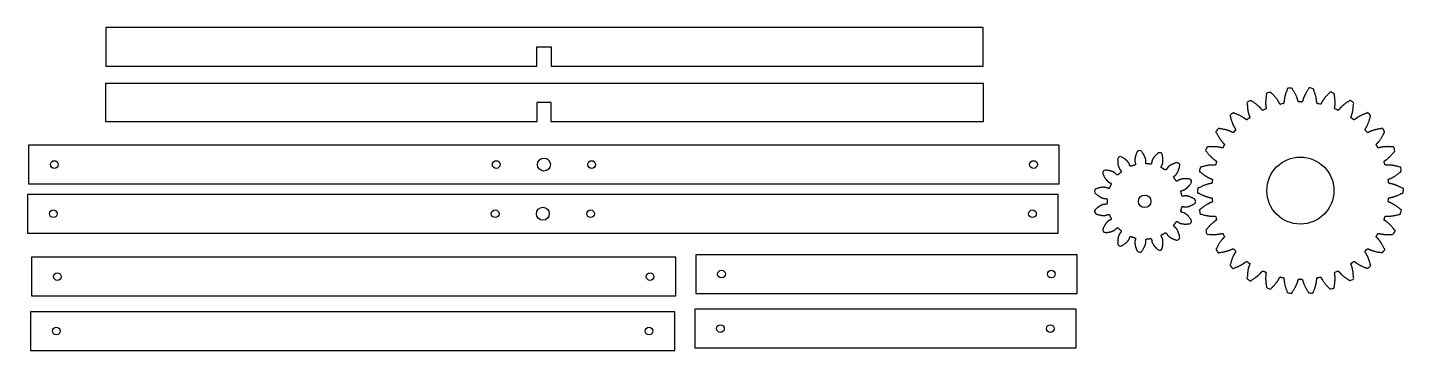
# Model space of a CAD drawing. Header units: inches. Extents: x 14 to 548, y 15 to 140.
import ezdxf

# ---------------------------------------------------------------- set-up
doc = ezdxf.new("R2010")
doc.units = ezdxf.units.IN
doc.header["$MEASUREMENT"] = 0

msp = doc.modelspace()

# ---------------------------------------------------------------- linework, layer by layer
for points in [[(384.61, 140.07), (44.2, 140.07), (44.2, 125.07), (211.41, 125.07), (211.41, 132.57), (217.01, 132.57), (217.01, 125.07), (384.22, 125.07), (384.61, 125.07)], [(211.45, 111.04), (211.45, 103.54), (44.25, 103.54), (44.25, 118.54), (384.66, 118.54), (384.66, 103.54), (217.05, 103.54), (217.05, 111.04)], [(14.21, 79.47), (414.21, 79.47), (414.21, 94.47), (14.21, 94.47)], [(13.8, 60.4), (413.8, 60.4), (413.8, 75.4), (13.8, 75.4)], [(15.4, 51.05), (15.4, 36.05), (265.4, 36.05), (265.4, 51.05)], [(273.12, 52.02), (273.12, 37.02), (421.12, 37.02), (421.12, 52.02)], [(14.99, 29.92), (14.99, 14.92), (264.99, 14.92), (264.99, 29.92)], [(272.71, 30.89), (272.71, 15.89), (420.71, 15.89), (420.71, 30.89)]]:
    msp.add_lwpolyline(points, close=True)
for centre, radius in [((24.21, 86.97), 1.5), ((195.69, 86.97), 1.5), ((214.21, 86.97), 2.5), ((232.72, 86.97), 1.5), ((404.21, 86.97), 1.5), ((507.76, 76.87), 13), ((447.32, 72.69), 2.42), ((213.8, 67.9), 2.5), ((23.8, 67.9), 1.5), ((195.29, 67.9), 1.5), ((232.32, 67.9), 1.5), ((403.8, 67.9), 1.5), ((25.4, 43.55), 1.5), ((255.4, 43.55), 1.5), ((283.12, 44.52), 1.5), ((411.12, 44.52), 1.5), ((24.99, 22.42), 1.5), ((254.99, 22.42), 1.5), ((282.71, 23.39), 1.5), ((410.71, 23.39), 1.5)]:
    msp.add_circle(centre, radius)
for points, weights, knots in [([(541.47, 64.62), (542.32, 63.95), (543.42, 62.87), (544.58, 61.23), (544.4, 60.81), (544.22, 60.39), (544.02, 59.98), (542.03, 59.74), (540.49, 59.84), (539.42, 60.02), (538.92, 60.1), (538.53, 60.2), (538.24, 60.29), (538.05, 60.34), (537.87, 60.27), (537.77, 60.1), (537.61, 59.82), (537.46, 59.55), (537.29, 59.27), (537.19, 59.1), (537.22, 58.91), (537.36, 58.77), (537.59, 58.57), (537.87, 58.27), (538.19, 57.88), (538.88, 57.04), (539.73, 55.77), (540.52, 53.92), (540.26, 53.54), (539.99, 53.17), (539.72, 52.81), (537.72, 52.99), (536.24, 53.41), (535.23, 53.8), (534.75, 53.99), (534.39, 54.17), (534.12, 54.31), (533.95, 54.41), (533.76, 54.38), (533.63, 54.23), (533.42, 53.99), (533.2, 53.75), (532.99, 53.52), (532.85, 53.37), (532.84, 53.18), (532.95, 53.02), (533.13, 52.76), (533.34, 52.42), (533.58, 51.97), (534.08, 51.01), (534.64, 49.58), (535.04, 47.61), (534.7, 47.29), (534.36, 46.99), (534.02, 46.69), (532.1, 47.29), (530.73, 48), (529.83, 48.6), (529.41, 48.88), (529.09, 49.13), (528.86, 49.33), (528.71, 49.46), (528.51, 49.46), (528.35, 49.34), (528.1, 49.15), (527.84, 48.97), (527.58, 48.78), (527.42, 48.67), (527.37, 48.48), (527.44, 48.3), (527.56, 48.02), (527.7, 47.64), (527.84, 47.15), (528.12, 46.1), (528.38, 44.59), (528.36, 42.58), (527.96, 42.34), (527.57, 42.11), (527.17, 41.89), (525.41, 42.87), (524.23, 43.85), (523.47, 44.63), (523.11, 44.99), (522.85, 45.3), (522.67, 45.54), (522.55, 45.7), (522.36, 45.75), (522.18, 45.67), (521.89, 45.53), (521.6, 45.4), (521.31, 45.28), (521.13, 45.2), (521.03, 45.03), (521.07, 44.83), (521.13, 44.53), (521.19, 44.13), (521.22, 43.62), (521.28, 42.54), (521.22, 41.01), (520.78, 39.04), (520.34, 38.9), (519.91, 38.75), (519.47, 38.62), (517.96, 39.95), (517.01, 41.15), (516.42, 42.07), (516.15, 42.49), (515.96, 42.85), (515.83, 43.13), (515.75, 43.31), (515.57, 43.39), (515.38, 43.35), (515.07, 43.28), (514.76, 43.21), (514.44, 43.15), (514.25, 43.11), (514.12, 42.96), (514.12, 42.77), (514.11, 42.46), (514.09, 42.06), (514.01, 41.55), (513.85, 40.48), (513.47, 38.99), (512.63, 37.17), (512.17, 37.11), (511.72, 37.06), (511.26, 37.02), (510.06, 38.63), (509.38, 40.01), (509, 41.03), (508.82, 41.5), (508.71, 41.89), (508.64, 42.19), (508.59, 42.38), (508.44, 42.5), (508.24, 42.5), (507.92, 42.49), (507.6, 42.49), (507.29, 42.5), (507.09, 42.5), (506.93, 42.38), (506.89, 42.19), (506.82, 41.89), (506.71, 41.5), (506.53, 41.03), (506.15, 40.01), (505.47, 38.63), (504.26, 37.02), (503.81, 37.06), (503.36, 37.11), (502.9, 37.17), (502.06, 38.99), (501.68, 40.48), (501.52, 41.55), (501.44, 42.06), (501.41, 42.46), (501.41, 42.77), (501.4, 42.96), (501.28, 43.11), (501.09, 43.15), (500.77, 43.21), (500.46, 43.28), (500.15, 43.35), (499.96, 43.39), (499.78, 43.31), (499.7, 43.13), (499.57, 42.85), (499.38, 42.49), (499.11, 42.07), (498.52, 41.15), (497.57, 39.95), (496.06, 38.62), (495.62, 38.75), (495.18, 38.9), (494.75, 39.04), (494.31, 41.01), (494.25, 42.54), (494.31, 43.62), (494.34, 44.13), (494.4, 44.53), (494.46, 44.83), (494.49, 45.03), (494.4, 45.2), (494.22, 45.28), (493.93, 45.4), (493.64, 45.53), (493.35, 45.67), (493.17, 45.75), (492.98, 45.7), (492.86, 45.54), (492.68, 45.3), (492.42, 44.99), (492.06, 44.63), (491.3, 43.85), (490.12, 42.87), (488.36, 41.89), (487.96, 42.11), (487.56, 42.34), (487.17, 42.58), (487.14, 44.59), (487.4, 46.1), (487.69, 47.15), (487.83, 47.64), (487.97, 48.02), (488.08, 48.3), (488.16, 48.48), (488.11, 48.67), (487.95, 48.78), (487.69, 48.97), (487.43, 49.15), (487.17, 49.34), (487.02, 49.46), (486.82, 49.46), (486.67, 49.33), (486.44, 49.13), (486.12, 48.88), (485.7, 48.6), (484.79, 48), (483.43, 47.29), (481.51, 46.69), (481.16, 46.99), (480.83, 47.29), (480.49, 47.61), (480.88, 49.58), (481.45, 51.01), (481.95, 51.97), (482.18, 52.42), (482.4, 52.76), (482.57, 53.02), (482.69, 53.18), (482.67, 53.37), (482.54, 53.52), (482.32, 53.75), (482.11, 53.99), (481.9, 54.23), (481.77, 54.38), (481.58, 54.41), (481.41, 54.31), (481.14, 54.17), (480.77, 53.99), (480.3, 53.8), (479.29, 53.41), (477.81, 52.99), (475.81, 52.81), (475.53, 53.17), (475.26, 53.54), (475, 53.92), (475.8, 55.77), (476.65, 57.04), (477.34, 57.88), (477.66, 58.27), (477.94, 58.57), (478.17, 58.77), (478.31, 58.91), (478.34, 59.1), (478.24, 59.27), (478.07, 59.55), (477.91, 59.82), (477.76, 60.1), (477.66, 60.27), (477.48, 60.34), (477.29, 60.29), (477, 60.2), (476.61, 60.1), (476.1, 60.02), (475.04, 59.84), (473.5, 59.74), (471.5, 59.98), (471.31, 60.39), (471.12, 60.81), (470.95, 61.23), (472.11, 62.87), (473.21, 63.95), (474.05, 64.62), (474.45, 64.94), (474.79, 65.17), (475.05, 65.32), (475.22, 65.42), (475.28, 65.61), (475.22, 65.8), (475.12, 66.1), (475.02, 66.4), (474.93, 66.7), (474.87, 66.89), (474.71, 67), (474.51, 66.99), (474.2, 66.96), (473.8, 66.94), (473.29, 66.97), (472.21, 67.02), (470.69, 67.24), (468.78, 67.89), (468.68, 68.33), (468.59, 68.78), (468.5, 69.23), (469.98, 70.59), (471.27, 71.41), (472.24, 71.9), (472.7, 72.13), (473.07, 72.28), (473.36, 72.38), (473.55, 72.44), (473.65, 72.61), (473.63, 72.8), (473.59, 73.12), (473.56, 73.44), (473.53, 73.75), (473.51, 73.95), (473.38, 74.09), (473.18, 74.12), (472.88, 74.15), (472.48, 74.22), (471.99, 74.35), (470.94, 74.62), (469.5, 75.16), (467.77, 76.19), (467.76, 76.64), (467.76, 77.1), (467.77, 77.56), (469.5, 78.59), (470.94, 79.12), (471.99, 79.39), (472.48, 79.52), (472.88, 79.59), (473.18, 79.63), (473.38, 79.65), (473.51, 79.79), (473.53, 79.99), (473.56, 80.31), (473.59, 80.62), (473.63, 80.94), (473.65, 81.14), (473.55, 81.3), (473.36, 81.37), (473.07, 81.47), (472.7, 81.62), (472.24, 81.84), (471.27, 82.33), (469.98, 83.15), (468.5, 84.52), (468.59, 84.97), (468.68, 85.41), (468.78, 85.86), (470.69, 86.51), (472.21, 86.73), (473.29, 86.78), (473.8, 86.8), (474.2, 86.78), (474.51, 86.76), (474.71, 86.74), (474.87, 86.85), (474.93, 87.04), (475.02, 87.34), (475.12, 87.65), (475.22, 87.95), (475.28, 88.13), (475.22, 88.32), (475.05, 88.42), (474.79, 88.58), (474.45, 88.8), (474.05, 89.12), (473.21, 89.8), (472.11, 90.87), (470.95, 92.51), (471.12, 92.93), (471.31, 93.35), (471.5, 93.77), (473.5, 94), (475.04, 93.9), (476.1, 93.73), (476.61, 93.64), (477, 93.55), (477.29, 93.46), (477.48, 93.4), (477.66, 93.47), (477.76, 93.64), (477.91, 93.92), (478.07, 94.2), (478.24, 94.47), (478.34, 94.64), (478.31, 94.84), (478.17, 94.97), (477.94, 95.18), (477.66, 95.47), (477.34, 95.86), (476.65, 96.7), (475.8, 97.98), (475, 99.83), (475.26, 100.2), (475.53, 100.57), (475.81, 100.94), (477.81, 100.75), (479.29, 100.34), (480.3, 99.94), (480.77, 99.76), (481.14, 99.58), (481.41, 99.43), (481.58, 99.33), (481.77, 99.37), (481.9, 99.52), (482.11, 99.76), (482.32, 99.99), (482.54, 100.23), (482.67, 100.37), (482.69, 100.57), (482.57, 100.73), (482.4, 100.98), (482.18, 101.32), (481.95, 101.77), (481.45, 102.73), (480.88, 104.16), (480.49, 106.14), (480.83, 106.45), (481.16, 106.75), (481.51, 107.05), (483.43, 106.46), (484.79, 105.74), (485.7, 105.15), (486.12, 104.87), (486.44, 104.62), (486.67, 104.42), (486.82, 104.29), (487.02, 104.28), (487.17, 104.4), (487.43, 104.59), (487.69, 104.78), (487.95, 104.96), (488.11, 105.07), (488.16, 105.26), (488.08, 105.44), (487.97, 105.73), (487.83, 106.11), (487.69, 106.6), (487.4, 107.64), (487.14, 109.16), (487.17, 111.17), (487.56, 111.4), (487.96, 111.63), (488.36, 111.85), (490.12, 110.87), (491.3, 109.89), (492.06, 109.12), (492.42, 108.75), (492.68, 108.44), (492.86, 108.2), (492.98, 108.04), (493.17, 108), (493.35, 108.08), (493.64, 108.21), (493.93, 108.34), (494.22, 108.47), (494.4, 108.54), (494.49, 108.72), (494.46, 108.91), (494.4, 109.21), (494.34, 109.61), (494.31, 110.12), (494.25, 111.2), (494.31, 112.74), (494.75, 114.7), (495.18, 114.85), (495.62, 114.99), (496.06, 115.12), (497.57, 113.8), (498.52, 112.59), (499.11, 111.68), (499.38, 111.25), (499.57, 110.89), (499.7, 110.61), (499.78, 110.44), (499.96, 110.35), (500.15, 110.39), (500.46, 110.46), (500.77, 110.53), (501.09, 110.59), (501.28, 110.63), (501.4, 110.78), (501.41, 110.98), (501.41, 111.28), (501.44, 111.69), (501.52, 112.19), (501.68, 113.26), (502.06, 114.75), (502.9, 116.58), (503.36, 116.63), (503.81, 116.68), (504.26, 116.72), (505.47, 115.11), (506.15, 113.73), (506.53, 112.72), (506.71, 112.24), (506.82, 111.85), (506.89, 111.55), (506.93, 111.36), (507.09, 111.24), (507.29, 111.24), (507.6, 111.25), (507.92, 111.25), (508.24, 111.24), (508.44, 111.24), (508.59, 111.36), (508.64, 111.55), (508.71, 111.85), (508.82, 112.24), (509, 112.72), (509.38, 113.73), (510.06, 115.11), (511.26, 116.72), (511.72, 116.68), (512.17, 116.63), (512.63, 116.58), (513.47, 114.75), (513.85, 113.26), (514.01, 112.19), (514.09, 111.69), (514.11, 111.28), (514.12, 110.98), (514.12, 110.78), (514.25, 110.63), (514.44, 110.59), (514.76, 110.53), (515.07, 110.46), (515.38, 110.39), (515.57, 110.35), (515.75, 110.44), (515.83, 110.61), (515.96, 110.89), (516.15, 111.25), (516.42, 111.68), (517.01, 112.59), (517.96, 113.8), (519.47, 115.12), (519.91, 114.99), (520.34, 114.85), (520.78, 114.7), (521.22, 112.74), (521.28, 111.2), (521.22, 110.12), (521.19, 109.61), (521.13, 109.21), (521.07, 108.91), (521.03, 108.72), (521.13, 108.54), (521.31, 108.47), (521.6, 108.34), (521.89, 108.21), (522.18, 108.08), (522.36, 108), (522.55, 108.04), (522.67, 108.2), (522.85, 108.44), (523.11, 108.75), (523.47, 109.12), (524.23, 109.89), (525.41, 110.87), (527.17, 111.85), (527.57, 111.63), (527.96, 111.4), (528.36, 111.17), (528.38, 109.16), (528.12, 107.64), (527.84, 106.6), (527.7, 106.11), (527.56, 105.73), (527.44, 105.44), (527.37, 105.26), (527.42, 105.07), (527.58, 104.96), (527.84, 104.78), (528.1, 104.59), (528.35, 104.4), (528.51, 104.28), (528.71, 104.29), (528.86, 104.42), (529.09, 104.62), (529.41, 104.87), (529.83, 105.15), (530.73, 105.74), (532.1, 106.46), (534.02, 107.05), (534.36, 106.75), (534.7, 106.45), (535.04, 106.14), (534.64, 104.16), (534.08, 102.73), (533.58, 101.77), (533.34, 101.32), (533.13, 100.98), (532.95, 100.73), (532.84, 100.57), (532.85, 100.37), (532.99, 100.23), (533.2, 99.99), (533.42, 99.76), (533.63, 99.52), (533.76, 99.37), (533.95, 99.33), (534.12, 99.43), (534.39, 99.58), (534.75, 99.76), (535.23, 99.94), (536.24, 100.34), (537.72, 100.75), (539.72, 100.94), (539.99, 100.57), (540.26, 100.2), (540.52, 99.83), (539.73, 97.98), (538.88, 96.7), (538.19, 95.86), (537.87, 95.47), (537.59, 95.18), (537.36, 94.97), (537.22, 94.84), (537.19, 94.64), (537.29, 94.47), (537.46, 94.2), (537.61, 93.92), (537.77, 93.64), (537.87, 93.47), (538.05, 93.4), (538.24, 93.46), (538.53, 93.55), (538.92, 93.64), (539.42, 93.73), (540.49, 93.9), (542.03, 94), (544.02, 93.77), (544.22, 93.35), (544.4, 92.93), (544.58, 92.51), (543.42, 90.87), (542.32, 89.8), (541.47, 89.12), (541.08, 88.8), (540.74, 88.58), (540.48, 88.42), (540.31, 88.32), (540.24, 88.13), (540.31, 87.95), (540.41, 87.65), (540.51, 87.34), (540.6, 87.04), (540.66, 86.85), (540.82, 86.74), (541.02, 86.76), (541.32, 86.78), (541.73, 86.8), (542.24, 86.78), (543.32, 86.73), (544.84, 86.51), (546.74, 85.86), (546.85, 85.41), (546.94, 84.97), (547.03, 84.52), (545.55, 83.15), (544.25, 82.33), (543.28, 81.84), (542.83, 81.62), (542.45, 81.47), (542.16, 81.37), (541.98, 81.3), (541.87, 81.14), (541.9, 80.94), (541.94, 80.62), (541.97, 80.31), (542, 79.99), (542.02, 79.79), (542.15, 79.65), (542.35, 79.63), (542.65, 79.59), (543.05, 79.52), (543.54, 79.39), (544.59, 79.12), (546.03, 78.59), (547.76, 77.56), (547.77, 77.1), (547.77, 76.64), (547.76, 76.19), (546.03, 75.16), (544.59, 74.62), (543.54, 74.35), (543.05, 74.22), (542.65, 74.15), (542.35, 74.12), (542.15, 74.09), (542.02, 73.95), (542, 73.75), (541.97, 73.44), (541.94, 73.12), (541.9, 72.8), (541.87, 72.61), (541.98, 72.44), (542.16, 72.38), (542.45, 72.28), (542.83, 72.13), (543.28, 71.9), (544.25, 71.41), (545.55, 70.59), (547.03, 69.23), (546.94, 68.78), (546.85, 68.33), (546.74, 67.89), (544.84, 67.24), (543.32, 67.02), (542.24, 66.97), (541.73, 66.94), (541.32, 66.96), (541.02, 66.99), (540.82, 67), (540.66, 66.89), (540.6, 66.7), (540.51, 66.4), (540.41, 66.1), (540.31, 65.8), (540.24, 65.61), (540.31, 65.42), (540.48, 65.32), (540.74, 65.17), (541.08, 64.94), (541.47, 64.62)], [1, 1, 1, 1, 0.999902257716, 0.999902257716, 1, 1, 1, 1, 1, 1, 1, 0.852286580861, 0.852286580861, 1, 0.999935471488, 0.999935471488, 1, 0.852286580861, 0.852286580861, 1, 1, 1, 1, 1, 1, 1, 0.999902257716, 0.999902257716, 1, 1, 1, 1, 1, 1, 1, 0.852286580861, 0.852286580861, 1, 0.999935471488, 0.999935471488, 1, 0.852286580861, 0.852286580861, 1, 1, 1, 1, 1, 1, 1, 0.999902257716, 0.999902257716, 1, 1, 1, 1, 1, 1, 1, 0.852286580861, 0.852286580861, 1, 0.999935471488, 0.999935471488, 1, 0.852286580861, 0.852286580861, 1, 1, 1, 1, 1, 1, 1, 0.999902257716, 0.999902257716, 1, 1, 1, 1, 1, 1, 1, 0.852286580861, 0.852286580861, 1, 0.999935471488, 0.999935471488, 1, 0.852286580861, 0.852286580861, 1, 1, 1, 1, 1, 1, 1, 0.999902257716, 0.999902257716, 1, 1, 1, 1, 1, 1, 1, 0.852286580861, 0.852286580861, 1, 0.999935471488, 0.999935471488, 1, 0.852286580861, 0.852286580861, 1, 1, 1, 1, 1, 1, 1, 0.999902257716, 0.999902257716, 1, 1, 1, 1, 1, 1, 1, 0.852286580861, 0.852286580861, 1, 0.999935471488, 0.999935471488, 1, 0.852286580861, 0.852286580861, 1, 1, 1, 1, 1, 1, 1, 0.999902257716, 0.999902257716, 1, 1, 1, 1, 1, 1, 1, 0.852286580861, 0.852286580861, 1, 0.999935471488, 0.999935471488, 1, 0.852286580861, 0.852286580861, 1, 1, 1, 1, 1, 1, 1, 0.999902257716, 0.999902257716, 1, 1, 1, 1, 1, 1, 1, 0.852286580861, 0.852286580861, 1, 0.999935471488, 0.999935471488, 1, 0.852286580861, 0.852286580861, 1, 1, 1, 1, 1, 1, 1, 0.999902257716, 0.999902257716, 1, 1, 1, 1, 1, 1, 1, 0.852286580861, 0.852286580861, 1, 0.999935471488, 0.999935471488, 1, 0.852286580861, 0.852286580861, 1, 1, 1, 1, 1, 1, 1, 0.999902257716, 0.999902257716, 1, 1, 1, 1, 1, 1, 1, 0.852286580861, 0.852286580861, 1, 0.999935471488, 0.999935471488, 1, 0.852286580861, 0.852286580861, 1, 1, 1, 1, 1, 1, 1, 0.999902257716, 0.999902257716, 1, 1, 1, 1, 1, 1, 1, 0.852286580861, 0.852286580861, 1, 0.999935471488, 0.999935471488, 1, 0.852286580861, 0.852286580861, 1, 1, 1, 1, 1, 1, 1, 0.999902257716, 0.999902257716, 1, 1, 1, 1, 1, 1, 1, 0.852286580861, 0.852286580861, 1, 0.999935471488, 0.999935471488, 1, 0.852286580861, 0.852286580861, 1, 1, 1, 1, 1, 1, 1, 0.999902257716, 0.999902257716, 1, 1, 1, 1, 1, 1, 1, 0.852286580861, 0.852286580861, 1, 0.999935471488, 0.999935471488, 1, 0.852286580861, 0.852286580861, 1, 1, 1, 1, 1, 1, 1, 0.999902257716, 0.999902257716, 1, 1, 1, 1, 1, 1, 1, 0.852286580861, 0.852286580861, 1, 0.999935471488, 0.999935471488, 1, 0.852286580861, 0.852286580861, 1, 1, 1, 1, 1, 1, 1, 0.999902257716, 0.999902257716, 1, 1, 1, 1, 1, 1, 1, 0.852286580861, 0.852286580861, 1, 0.999935471488, 0.999935471488, 1, 0.852286580861, 0.852286580861, 1, 1, 1, 1, 1, 1, 1, 0.999902257716, 0.999902257716, 1, 1, 1, 1, 1, 1, 1, 0.852286580861, 0.852286580861, 1, 0.999935471488, 0.999935471488, 1, 0.852286580861, 0.852286580861, 1, 1, 1, 1, 1, 1, 1, 0.999902257716, 0.999902257716, 1, 1, 1, 1, 1, 1, 1, 0.852286580861, 0.852286580861, 1, 0.999935471488, 0.999935471488, 1, 0.852286580861, 0.852286580861, 1, 1, 1, 1, 1, 1, 1, 0.999902257716, 0.999902257716, 1, 1, 1, 1, 1, 1, 1, 0.852286580861, 0.852286580861, 1, 0.999935471488, 0.999935471488, 1, 0.852286580861, 0.852286580861, 1, 1, 1, 1, 1, 1, 1, 0.999902257716, 0.999902257716, 1, 1, 1, 1, 1, 1, 1, 0.852286580861, 0.852286580861, 1, 0.999935471488, 0.999935471488, 1, 0.852286580861, 0.852286580861, 1, 1, 1, 1, 1, 1, 1, 0.999902257716, 0.999902257716, 1, 1, 1, 1, 1, 1, 1, 0.852286580861, 0.852286580861, 1, 0.999935471488, 0.999935471488, 1, 0.852286580861, 0.852286580861, 1, 1, 1, 1, 1, 1, 1, 0.999902257716, 0.999902257716, 1, 1, 1, 1, 1, 1, 1, 0.852286580861, 0.852286580861, 1, 0.999935471488, 0.999935471488, 1, 0.852286580861, 0.852286580861, 1, 1, 1, 1, 1, 1, 1, 0.999902257716, 0.999902257716, 1, 1, 1, 1, 1, 1, 1, 0.852286580861, 0.852286580861, 1, 0.999935471488, 0.999935471488, 1, 0.852286580861, 0.852286580861, 1, 1, 1, 1, 1, 1, 1, 0.999902257716, 0.999902257716, 1, 1, 1, 1, 1, 1, 1, 0.852286580861, 0.852286580861, 1, 0.999935471488, 0.999935471488, 1, 0.852286580861, 0.852286580861, 1, 1, 1, 1, 1, 1, 1, 0.999902257716, 0.999902257716, 1, 1, 1, 1, 1, 1, 1, 0.852286580861, 0.852286580861, 1, 0.999935471488, 0.999935471488, 1, 0.852286580861, 0.852286580861, 1, 1, 1, 1, 1, 1, 1, 0.999902257716, 0.999902257716, 1, 1, 1, 1, 1, 1, 1, 0.852286580861, 0.852286580861, 1, 0.999935471488, 0.999935471488, 1, 0.852286580861, 0.852286580861, 1, 1, 1, 1, 1, 1, 1, 0.999902257716, 0.999902257716, 1, 1, 1, 1, 1, 1, 1, 0.852286580861, 0.852286580861, 1, 0.999935471488, 0.999935471488, 1, 0.852286580861, 0.852286580861, 1, 1, 1, 1, 1, 1, 1, 0.999902257716, 0.999902257716, 1, 1, 1, 1, 1, 1, 1, 0.852286580861, 0.852286580861, 1, 0.999935471488, 0.999935471488, 1, 0.852286580861, 0.852286580861, 1, 1, 1, 1, 1, 1, 1, 0.999902257716, 0.999902257716, 1, 1, 1, 1, 1, 1, 1, 0.852286580861, 0.852286580861, 1, 0.999935471488, 0.999935471488, 1, 0.852286580861, 0.852286580861, 1, 1, 1, 1, 1, 1, 1, 0.999902257716, 0.999902257716, 1, 1, 1, 1, 1, 1, 1, 0.852286580861, 0.852286580861, 1, 0.999935471488, 0.999935471488, 1, 0.852286580861, 0.852286580861, 1, 1, 1, 1, 1, 1, 1, 0.999902257716, 0.999902257716, 1, 1, 1, 1, 1, 1, 1, 0.852286580861, 0.852286580861, 1, 0.999935471488, 0.999935471488, 1, 0.852286580861, 0.852286580861, 1, 1, 1, 1], [0, 0, 0, 0, 1, 1, 1, 1.034248, 1.034248, 1.034248, 2.034248, 2.034248, 2.034248, 3.034248, 3.034248, 3.034248, 4.39152, 4.39152, 4.39152, 4.419347, 4.419347, 4.419347, 5.776618, 5.776618, 5.776618, 6.776618, 6.776618, 6.776618, 7.776618, 7.776618, 7.776618, 7.810866, 7.810866, 7.810866, 8.810866, 8.810866, 8.810866, 9.810866, 9.810866, 9.810866, 11.168138, 11.168138, 11.168138, 11.195965, 11.195965, 11.195965, 12.553236, 12.553236, 12.553236, 13.553236, 13.553236, 13.553236, 14.553236, 14.553236, 14.553236, 14.587484, 14.587484, 14.587484, 15.587484, 15.587484, 15.587484, 16.587484, 16.587484, 16.587484, 17.944756, 17.944756, 17.944756, 17.972583, 17.972583, 17.972583, 19.329854, 19.329854, 19.329854, 20.329854, 20.329854, 20.329854, 21.329854, 21.329854, 21.329854, 21.364102, 21.364102, 21.364102, 22.364102, 22.364102, 22.364102, 23.364102, 23.364102, 23.364102, 24.721374, 24.721374, 24.721374, 24.749201, 24.749201, 24.749201, 26.106472, 26.106472, 26.106472, 27.106472, 27.106472, 27.106472, 28.106472, 28.106472, 28.106472, 28.140721, 28.140721, 28.140721, 29.140721, 29.140721, 29.140721, 30.140721, 30.140721, 30.140721, 31.497992, 31.497992, 31.497992, 31.525819, 31.525819, 31.525819, 32.88309, 32.88309, 32.88309, 33.88309, 33.88309, 33.88309, 34.88309, 34.88309, 34.88309, 34.917339, 34.917339, 34.917339, 35.917339, 35.917339, 35.917339, 36.917339, 36.917339, 36.917339, 38.27461, 38.27461, 38.27461, 38.302437, 38.302437, 38.302437, 39.659709, 39.659709, 39.659709, 40.659709, 40.659709, 40.659709, 41.659709, 41.659709, 41.659709, 41.693957, 41.693957, 41.693957, 42.693957, 42.693957, 42.693957, 43.693957, 43.693957, 43.693957, 45.051228, 45.051228, 45.051228, 45.079055, 45.079055, 45.079055, 46.436327, 46.436327, 46.436327, 47.436327, 47.436327, 47.436327, 48.436327, 48.436327, 48.436327, 48.470575, 48.470575, 48.470575, 49.470575, 49.470575, 49.470575, 50.470575, 50.470575, 50.470575, 51.827846, 51.827846, 51.827846, 51.855673, 51.855673, 51.855673, 53.212945, 53.212945, 53.212945, 54.212945, 54.212945, 54.212945, 55.212945, 55.212945, 55.212945, 55.247193, 55.247193, 55.247193, 56.247193, 56.247193, 56.247193, 57.247193, 57.247193, 57.247193, 58.604464, 58.604464, 58.604464, 58.632291, 58.632291, 58.632291, 59.989563, 59.989563, 59.989563, 60.989563, 60.989563, 60.989563, 61.989563, 61.989563, 61.989563, 62.023811, 62.023811, 62.023811, 63.023811, 63.023811, 63.023811, 64.023811, 64.023811, 64.023811, 65.381082, 65.381082, 65.381082, 65.40891, 65.40891, 65.40891, 66.766181, 66.766181, 66.766181, 67.766181, 67.766181, 67.766181, 68.766181, 68.766181, 68.766181, 68.800429, 68.800429, 68.800429, 69.800429, 69.800429, 69.800429, 70.800429, 70.800429, 70.800429, 72.1577, 72.1577, 72.1577, 72.185528, 72.185528, 72.185528, 73.542799, 73.542799, 73.542799, 74.542799, 74.542799, 74.542799, 75.542799, 75.542799, 75.542799, 75.577047, 75.577047, 75.577047, 76.577047, 76.577047, 76.577047, 77.577047, 77.577047, 77.577047, 78.934319, 78.934319, 78.934319, 78.962146, 78.962146, 78.962146, 80.319417, 80.319417, 80.319417, 81.319417, 81.319417, 81.319417, 82.319417, 82.319417, 82.319417, 82.353665, 82.353665, 82.353665, 83.353665, 83.353665, 83.353665, 84.353665, 84.353665, 84.353665, 85.710937, 85.710937, 85.710937, 85.738764, 85.738764, 85.738764, 87.096035, 87.096035, 87.096035, 88.096035, 88.096035, 88.096035, 89.096035, 89.096035, 89.096035, 89.130283, 89.130283, 89.130283, 90.130283, 90.130283, 90.130283, 91.130283, 91.130283, 91.130283, 92.487555, 92.487555, 92.487555, 92.515382, 92.515382, 92.515382, 93.872653, 93.872653, 93.872653, 94.872653, 94.872653, 94.872653, 95.872653, 95.872653, 95.872653, 95.906901, 95.906901, 95.906901, 96.906901, 96.906901, 96.906901, 97.906901, 97.906901, 97.906901, 99.264173, 99.264173, 99.264173, 99.292, 99.292, 99.292, 100.649271, 100.649271, 100.649271, 101.649271, 101.649271, 101.649271, 102.649271, 102.649271, 102.649271, 102.68352, 102.68352, 102.68352, 103.68352, 103.68352, 103.68352, 104.68352, 104.68352, 104.68352, 106.040791, 106.040791, 106.040791, 106.068618, 106.068618, 106.068618, 107.425889, 107.425889, 107.425889, 108.425889, 108.425889, 108.425889, 109.425889, 109.425889, 109.425889, 109.460138, 109.460138, 109.460138, 110.460138, 110.460138, 110.460138, 111.460138, 111.460138, 111.460138, 112.817409, 112.817409, 112.817409, 112.845236, 112.845236, 112.845236, 114.202508, 114.202508, 114.202508, 115.202508, 115.202508, 115.202508, 116.202508, 116.202508, 116.202508, 116.236756, 116.236756, 116.236756, 117.236756, 117.236756, 117.236756, 118.236756, 118.236756, 118.236756, 119.594027, 119.594027, 119.594027, 119.621854, 119.621854, 119.621854, 120.979126, 120.979126, 120.979126, 121.979126, 121.979126, 121.979126, 122.979126, 122.979126, 122.979126, 123.013374, 123.013374, 123.013374, 124.013374, 124.013374, 124.013374, 125.013374, 125.013374, 125.013374, 126.370645, 126.370645, 126.370645, 126.398472, 126.398472, 126.398472, 127.755744, 127.755744, 127.755744, 128.755744, 128.755744, 128.755744, 129.755744, 129.755744, 129.755744, 129.789992, 129.789992, 129.789992, 130.789992, 130.789992, 130.789992, 131.789992, 131.789992, 131.789992, 133.147263, 133.147263, 133.147263, 133.17509, 133.17509, 133.17509, 134.532362, 134.532362, 134.532362, 135.532362, 135.532362, 135.532362, 136.532362, 136.532362, 136.532362, 136.56661, 136.56661, 136.56661, 137.56661, 137.56661, 137.56661, 138.56661, 138.56661, 138.56661, 139.923881, 139.923881, 139.923881, 139.951709, 139.951709, 139.951709, 141.30898, 141.30898, 141.30898, 142.30898, 142.30898, 142.30898, 143.30898, 143.30898, 143.30898, 143.343228, 143.343228, 143.343228, 144.343228, 144.343228, 144.343228, 145.343228, 145.343228, 145.343228, 146.700499, 146.700499, 146.700499, 146.728327, 146.728327, 146.728327, 148.085598, 148.085598, 148.085598, 149.085598, 149.085598, 149.085598, 150.085598, 150.085598, 150.085598, 150.119846, 150.119846, 150.119846, 151.119846, 151.119846, 151.119846, 152.119846, 152.119846, 152.119846, 153.477118, 153.477118, 153.477118, 153.504945, 153.504945, 153.504945, 154.862216, 154.862216, 154.862216, 155.862216, 155.862216, 155.862216, 156.862216, 156.862216, 156.862216, 156.896464, 156.896464, 156.896464, 157.896464, 157.896464, 157.896464, 158.896464, 158.896464, 158.896464, 160.253736, 160.253736, 160.253736, 160.281563, 160.281563, 160.281563, 161.638834, 161.638834, 161.638834, 162.638834, 162.638834, 162.638834, 163.638834, 163.638834, 163.638834, 163.673082, 163.673082, 163.673082, 164.673082, 164.673082, 164.673082, 165.673082, 165.673082, 165.673082, 167.030354, 167.030354, 167.030354, 167.058181, 167.058181, 167.058181, 168.415452, 168.415452, 168.415452, 169.415452, 169.415452, 169.415452, 170.415452, 170.415452, 170.415452, 170.4497, 170.4497, 170.4497, 171.4497, 171.4497, 171.4497, 172.4497, 172.4497, 172.4497, 173.806972, 173.806972, 173.806972, 173.834799, 173.834799, 173.834799, 175.19207, 175.19207, 175.19207, 176.19207, 176.19207, 176.19207, 177.19207, 177.19207, 177.19207, 177.226319, 177.226319, 177.226319, 178.226319, 178.226319, 178.226319, 179.226319, 179.226319, 179.226319, 180.58359, 180.58359, 180.58359, 180.611417, 180.611417, 180.611417, 181.968688, 181.968688, 181.968688, 182.968688, 182.968688, 182.968688, 183.968688, 183.968688, 183.968688, 184.002937, 184.002937, 184.002937, 185.002937, 185.002937, 185.002937, 186.002937, 186.002937, 186.002937, 187.360208, 187.360208, 187.360208, 187.388035, 187.388035, 187.388035, 188.745307, 188.745307, 188.745307, 189.745307, 189.745307, 189.745307, 190.745307, 190.745307, 190.745307, 190.779555, 190.779555, 190.779555, 191.779555, 191.779555, 191.779555, 192.779555, 192.779555, 192.779555, 194.136826, 194.136826, 194.136826, 194.164653, 194.164653, 194.164653, 195.521925, 195.521925, 195.521925, 196.521925, 196.521925, 196.521925, 197.521925, 197.521925, 197.521925, 197.556173, 197.556173, 197.556173, 198.556173, 198.556173, 198.556173, 199.556173, 199.556173, 199.556173, 200.913444, 200.913444, 200.913444, 200.941271, 200.941271, 200.941271, 202.298543, 202.298543, 202.298543, 203.298543, 203.298543, 203.298543, 203.298543]), ([(443.77, 87.25), (443.7, 87.55), (443.62, 87.85), (443.55, 88.15), (443.53, 88.27), (443.49, 88.63), (443.58, 89.25), (443.68, 89.99), (443.97, 91.05), (444.7, 92.36), (445.06, 92.41), (445.43, 92.44), (445.8, 92.47), (446.78, 91.35), (447.28, 90.37), (447.54, 89.67), (447.76, 89.08), (447.79, 88.72), (447.8, 88.59), (447.79, 88.28), (447.78, 87.97), (447.77, 87.67), (447.76, 87.44), (447.92, 87.27), (448.15, 87.25), (448.61, 87.23), (449.08, 87.18), (449.54, 87.11), (449.77, 87.07), (449.96, 87.21), (450, 87.43), (450.05, 87.74), (450.11, 88.04), (450.16, 88.35), (450.19, 88.46), (450.3, 88.81), (450.64, 89.34), (451.03, 89.97), (451.73, 90.83), (452.93, 91.72), (453.28, 91.62), (453.63, 91.51), (453.97, 91.38), (454.41, 89.96), (454.48, 88.86), (454.43, 88.11), (454.38, 87.48), (454.27, 87.14), (454.22, 87.03), (454.09, 86.75), (453.95, 86.47), (453.82, 86.19), (453.72, 85.98), (453.79, 85.76), (454, 85.66), (454.41, 85.45), (454.82, 85.21), (455.21, 84.96), (455.41, 84.83), (455.63, 84.88), (455.76, 85.07), (455.94, 85.32), (456.11, 85.58), (456.28, 85.84), (456.36, 85.93), (456.6, 86.2), (457.12, 86.56), (457.74, 86.97), (458.73, 87.47), (460.18, 87.8), (460.46, 87.56), (460.74, 87.31), (461, 87.06), (460.82, 85.58), (460.43, 84.55), (460.08, 83.89), (459.79, 83.33), (459.54, 83.07), (459.46, 82.98), (459.22, 82.78), (458.98, 82.58), (458.75, 82.38), (458.57, 82.23), (458.55, 82), (458.69, 81.82), (458.99, 81.46), (459.26, 81.08), (459.52, 80.69), (459.65, 80.5), (459.87, 80.45), (460.06, 80.57), (460.33, 80.73), (460.59, 80.89), (460.86, 81.05), (460.96, 81.11), (461.29, 81.26), (461.91, 81.37), (462.65, 81.5), (463.75, 81.55), (465.21, 81.26), (465.37, 80.93), (465.52, 80.6), (465.66, 80.25), (464.9, 78.97), (464.12, 78.19), (463.54, 77.73), (463.04, 77.34), (462.71, 77.2), (462.59, 77.16), (462.29, 77.07), (462, 76.98), (461.7, 76.89), (461.48, 76.83), (461.37, 76.63), (461.42, 76.41), (461.54, 75.96), (461.64, 75.5), (461.72, 75.03), (461.75, 74.81), (461.94, 74.67), (462.17, 74.7), (462.47, 74.74), (462.78, 74.79), (463.09, 74.83), (463.21, 74.83), (463.57, 74.84), (464.18, 74.69), (464.9, 74.5), (465.93, 74.1), (467.15, 73.24), (467.16, 72.88), (467.16, 72.51), (467.15, 72.14), (465.93, 71.28), (464.9, 70.88), (464.18, 70.7), (463.57, 70.55), (463.21, 70.55), (463.09, 70.56), (462.78, 70.6), (462.47, 70.64), (462.17, 70.68), (461.94, 70.71), (461.75, 70.58), (461.72, 70.35), (461.64, 69.89), (461.54, 69.43), (461.42, 68.98), (461.37, 68.76), (461.48, 68.56), (461.7, 68.49), (462, 68.4), (462.29, 68.32), (462.59, 68.23), (462.71, 68.19), (463.04, 68.04), (463.53, 67.66), (464.12, 67.19), (464.9, 66.41), (465.66, 65.13), (465.52, 64.79), (465.37, 64.45), (465.21, 64.12), (463.75, 63.83), (462.65, 63.89), (461.91, 64.02), (461.29, 64.12), (460.96, 64.28), (460.86, 64.33), (460.59, 64.49), (460.33, 64.66), (460.06, 64.82), (459.87, 64.94), (459.65, 64.89), (459.52, 64.7), (459.26, 64.31), (458.99, 63.93), (458.69, 63.56), (458.55, 63.38), (458.57, 63.15), (458.75, 63.01), (458.98, 62.81), (459.22, 62.61), (459.46, 62.41), (459.54, 62.32), (459.79, 62.05), (460.08, 61.5), (460.43, 60.84), (460.82, 59.81), (461, 58.32), (460.74, 58.07), (460.46, 57.82), (460.18, 57.59), (458.73, 57.92), (457.74, 58.42), (457.12, 58.83), (456.6, 59.18), (456.36, 59.45), (456.28, 59.55), (456.11, 59.81), (455.94, 60.06), (455.76, 60.32), (455.63, 60.51), (455.41, 60.55), (455.21, 60.43), (454.82, 60.17), (454.41, 59.94), (454, 59.73), (453.79, 59.62), (453.72, 59.4), (453.82, 59.2), (453.95, 58.92), (454.09, 58.64), (454.22, 58.36), (454.27, 58.25), (454.38, 57.9), (454.43, 57.28), (454.48, 56.53), (454.41, 55.43), (453.97, 54), (453.63, 53.88), (453.28, 53.77), (452.93, 53.66), (451.73, 54.56), (451.03, 55.41), (450.64, 56.04), (450.3, 56.58), (450.19, 56.92), (450.16, 57.04), (450.11, 57.35), (450.05, 57.65), (450, 57.95), (449.96, 58.18), (449.77, 58.31), (449.54, 58.28), (449.08, 58.21), (448.61, 58.16), (448.15, 58.13), (447.92, 58.12), (447.76, 57.95), (447.77, 57.72), (447.78, 57.41), (447.79, 57.1), (447.8, 56.79), (447.79, 56.67), (447.76, 56.31), (447.54, 55.72), (447.28, 55.02), (446.78, 54.04), (445.8, 52.91), (445.43, 52.94), (445.06, 52.98), (444.7, 53.03), (443.97, 54.33), (443.68, 55.4), (443.58, 56.13), (443.49, 56.76), (443.53, 57.12), (443.55, 57.24), (443.62, 57.54), (443.7, 57.84), (443.77, 58.14), (443.83, 58.36), (443.71, 58.56), (443.49, 58.62), (443.04, 58.74), (442.59, 58.89), (442.15, 59.06), (441.94, 59.14), (441.73, 59.05), (441.64, 58.83), (441.52, 58.55), (441.41, 58.26), (441.29, 57.97), (441.23, 57.86), (441.05, 57.55), (440.62, 57.1), (440.1, 56.56), (439.24, 55.87), (437.88, 55.24), (437.56, 55.42), (437.24, 55.6), (436.93, 55.79), (436.79, 57.28), (436.96, 58.37), (437.17, 59.09), (437.34, 59.69), (437.52, 60.01), (437.59, 60.11), (437.78, 60.35), (437.97, 60.6), (438.16, 60.84), (438.3, 61.02), (438.27, 61.25), (438.1, 61.4), (437.73, 61.69), (437.39, 62.01), (437.05, 62.34), (436.89, 62.5), (436.66, 62.5), (436.49, 62.34), (436.27, 62.13), (436.05, 61.91), (435.82, 61.7), (435.73, 61.62), (435.44, 61.41), (434.86, 61.17), (434.16, 60.89), (433.09, 60.61), (431.6, 60.59), (431.38, 60.88), (431.16, 61.18), (430.95, 61.48), (431.44, 62.9), (432.03, 63.82), (432.51, 64.39), (432.92, 64.88), (433.21, 65.09), (433.31, 65.15), (433.59, 65.3), (433.86, 65.45), (434.13, 65.59), (434.33, 65.7), (434.4, 65.92), (434.3, 66.13), (434.09, 66.54), (433.9, 66.97), (433.73, 67.41), (433.65, 67.62), (433.44, 67.72), (433.22, 67.64), (432.93, 67.54), (432.64, 67.43), (432.35, 67.33), (432.23, 67.3), (431.87, 67.22), (431.25, 67.24), (430.5, 67.27), (429.41, 67.44), (428.04, 68.03), (427.95, 68.39), (427.88, 68.75), (427.81, 69.11), (428.82, 70.2), (429.75, 70.81), (430.42, 71.14), (430.98, 71.41), (431.34, 71.48), (431.46, 71.5), (431.77, 71.53), (432.08, 71.55), (432.38, 71.57), (432.61, 71.59), (432.77, 71.76), (432.75, 71.99), (432.73, 72.46), (432.73, 72.93), (432.75, 73.4), (432.77, 73.62), (432.61, 73.8), (432.38, 73.81), (432.08, 73.84), (431.77, 73.86), (431.46, 73.88), (431.34, 73.9), (430.98, 73.97), (430.42, 74.25), (429.75, 74.58), (428.82, 75.18), (427.81, 76.28), (427.88, 76.64), (427.95, 77), (428.04, 77.36), (429.41, 77.94), (430.5, 78.12), (431.24, 78.15), (431.87, 78.17), (432.23, 78.09), (432.35, 78.06), (432.64, 77.95), (432.93, 77.85), (433.22, 77.74), (433.44, 77.67), (433.65, 77.76), (433.73, 77.98), (433.9, 78.41), (434.09, 78.84), (434.3, 79.26), (434.4, 79.46), (434.33, 79.68), (434.13, 79.79), (433.86, 79.94), (433.59, 80.09), (433.31, 80.23), (433.21, 80.3), (432.92, 80.51), (432.51, 80.99), (432.03, 81.56), (431.44, 82.49), (430.95, 83.9), (431.16, 84.21), (431.38, 84.5), (431.6, 84.8), (433.09, 84.77), (434.16, 84.49), (434.85, 84.22), (435.44, 83.98), (435.73, 83.76), (435.82, 83.69), (436.05, 83.47), (436.27, 83.26), (436.49, 83.04), (436.66, 82.89), (436.89, 82.89), (437.05, 83.05), (437.39, 83.38), (437.73, 83.69), (438.1, 83.99), (438.27, 84.13), (438.3, 84.36), (438.16, 84.54), (437.97, 84.79), (437.78, 85.03), (437.59, 85.28), (437.52, 85.38), (437.34, 85.69), (437.17, 86.3), (436.96, 87.02), (436.79, 88.11), (436.93, 89.59), (437.24, 89.78), (437.56, 89.97), (437.88, 90.14), (439.24, 89.52), (440.1, 88.83), (440.62, 88.29), (441.05, 87.84), (441.23, 87.52), (441.29, 87.41), (441.41, 87.13), (441.52, 86.84), (441.64, 86.55), (441.73, 86.34), (441.94, 86.25), (442.15, 86.33), (442.59, 86.5), (443.04, 86.64), (443.49, 86.76), (443.71, 86.82), (443.83, 87.02), (443.77, 87.25)], [1, 1, 1, 1, 1, 1, 1, 1, 1, 1, 0.999742073738, 0.999742073738, 1, 1, 1, 1, 1, 1, 1, 1, 1, 1, 0.810988363178, 0.810988363178, 1, 0.999226353355, 0.999226353355, 1, 0.810988363178, 0.810988363178, 1, 1, 1, 1, 1, 1, 1, 1, 1, 1, 0.999742073738, 0.999742073738, 1, 1, 1, 1, 1, 1, 1, 1, 1, 1, 0.810988363178, 0.810988363178, 1, 0.999226353355, 0.999226353355, 1, 0.810988363178, 0.810988363178, 1, 1, 1, 1, 1, 1, 1, 1, 1, 1, 0.999742073738, 0.999742073738, 1, 1, 1, 1, 1, 1, 1, 1, 1, 1, 0.810988363178, 0.810988363178, 1, 0.999226353355, 0.999226353355, 1, 0.810988363178, 0.810988363178, 1, 1, 1, 1, 1, 1, 1, 1, 1, 1, 0.999742073738, 0.999742073738, 1, 1, 1, 1, 1, 1, 1, 1, 1, 1, 0.810988363178, 0.810988363178, 1, 0.999226353355, 0.999226353355, 1, 0.810988363178, 0.810988363178, 1, 1, 1, 1, 1, 1, 1, 1, 1, 1, 0.999742073738, 0.999742073738, 1, 1, 1, 1, 1, 1, 1, 1, 1, 1, 0.810988363178, 0.810988363178, 1, 0.999226353355, 0.999226353355, 1, 0.810988363178, 0.810988363178, 1, 1, 1, 1, 1, 1, 1, 1, 1, 1, 0.999742073738, 0.999742073738, 1, 1, 1, 1, 1, 1, 1, 1, 1, 1, 0.810988363178, 0.810988363178, 1, 0.999226353355, 0.999226353355, 1, 0.810988363178, 0.810988363178, 1, 1, 1, 1, 1, 1, 1, 1, 1, 1, 0.999742073738, 0.999742073738, 1, 1, 1, 1, 1, 1, 1, 1, 1, 1, 0.810988363178, 0.810988363178, 1, 0.999226353355, 0.999226353355, 1, 0.810988363178, 0.810988363178, 1, 1, 1, 1, 1, 1, 1, 1, 1, 1, 0.999742073738, 0.999742073738, 1, 1, 1, 1, 1, 1, 1, 1, 1, 1, 0.810988363178, 0.810988363178, 1, 0.999226353355, 0.999226353355, 1, 0.810988363178, 0.810988363178, 1, 1, 1, 1, 1, 1, 1, 1, 1, 1, 0.999742073738, 0.999742073738, 1, 1, 1, 1, 1, 1, 1, 1, 1, 1, 0.810988363178, 0.810988363178, 1, 0.999226353355, 0.999226353355, 1, 0.810988363178, 0.810988363178, 1, 1, 1, 1, 1, 1, 1, 1, 1, 1, 0.999742073738, 0.999742073738, 1, 1, 1, 1, 1, 1, 1, 1, 1, 1, 0.810988363178, 0.810988363178, 1, 0.999226353355, 0.999226353355, 1, 0.810988363178, 0.810988363178, 1, 1, 1, 1, 1, 1, 1, 1, 1, 1, 0.999742073738, 0.999742073738, 1, 1, 1, 1, 1, 1, 1, 1, 1, 1, 0.810988363178, 0.810988363178, 1, 0.999226353355, 0.999226353355, 1, 0.810988363178, 0.810988363178, 1, 1, 1, 1, 1, 1, 1, 1, 1, 1, 0.999742073738, 0.999742073738, 1, 1, 1, 1, 1, 1, 1, 1, 1, 1, 0.810988363178, 0.810988363178, 1, 0.999226353355, 0.999226353355, 1, 0.810988363178, 0.810988363178, 1, 1, 1, 1, 1, 1, 1, 1, 1, 1, 0.999742073738, 0.999742073738, 1, 1, 1, 1, 1, 1, 1, 1, 1, 1, 0.810988363178, 0.810988363178, 1, 0.999226353355, 0.999226353355, 1, 0.810988363178, 0.810988363178, 1, 1, 1, 1, 1, 1, 1, 1, 1, 1, 0.999742073738, 0.999742073738, 1, 1, 1, 1, 1, 1, 1, 1, 1, 1, 0.810988363178, 0.810988363178, 1, 0.999226353355, 0.999226353355, 1, 0.810988363178, 0.810988363178, 1, 1, 1, 1, 1, 1, 1, 1, 1, 1, 0.999742073738, 0.999742073738, 1, 1, 1, 1, 1, 1, 1, 1, 1, 1, 0.810988363178, 0.810988363178, 1, 0.999226353355, 0.999226353355, 1, 0.810988363178, 0.810988363178, 1], [0, 0, 0, 0, 1, 1, 1, 2, 2, 2, 3, 3, 3, 3.055636, 3.055636, 3.055636, 4.055636, 4.055636, 4.055636, 5.055636, 5.055636, 5.055636, 6.055636, 6.055636, 6.055636, 7.599734, 7.599734, 7.599734, 7.696096, 7.696096, 7.696096, 9.240195, 9.240195, 9.240195, 10.240195, 10.240195, 10.240195, 11.240195, 11.240195, 11.240195, 12.240195, 12.240195, 12.240195, 12.29583, 12.29583, 12.29583, 13.29583, 13.29583, 13.29583, 14.29583, 14.29583, 14.29583, 15.29583, 15.29583, 15.29583, 16.839929, 16.839929, 16.839929, 16.93629, 16.93629, 16.93629, 18.480389, 18.480389, 18.480389, 19.480389, 19.480389, 19.480389, 20.480389, 20.480389, 20.480389, 21.480389, 21.480389, 21.480389, 21.536025, 21.536025, 21.536025, 22.536025, 22.536025, 22.536025, 23.536025, 23.536025, 23.536025, 24.536025, 24.536025, 24.536025, 26.080123, 26.080123, 26.080123, 26.176485, 26.176485, 26.176485, 27.720584, 27.720584, 27.720584, 28.720584, 28.720584, 28.720584, 29.720584, 29.720584, 29.720584, 30.720584, 30.720584, 30.720584, 30.776219, 30.776219, 30.776219, 31.776219, 31.776219, 31.776219, 32.776219, 32.776219, 32.776219, 33.776219, 33.776219, 33.776219, 35.320318, 35.320318, 35.320318, 35.416679, 35.416679, 35.416679, 36.960778, 36.960778, 36.960778, 37.960778, 37.960778, 37.960778, 38.960778, 38.960778, 38.960778, 39.960778, 39.960778, 39.960778, 40.016414, 40.016414, 40.016414, 41.016414, 41.016414, 41.016414, 42.016414, 42.016414, 42.016414, 43.016414, 43.016414, 43.016414, 44.560512, 44.560512, 44.560512, 44.656874, 44.656874, 44.656874, 46.200973, 46.200973, 46.200973, 47.200973, 47.200973, 47.200973, 48.200973, 48.200973, 48.200973, 49.200973, 49.200973, 49.200973, 49.256608, 49.256608, 49.256608, 50.256608, 50.256608, 50.256608, 51.256608, 51.256608, 51.256608, 52.256608, 52.256608, 52.256608, 53.800707, 53.800707, 53.800707, 53.897068, 53.897068, 53.897068, 55.441167, 55.441167, 55.441167, 56.441167, 56.441167, 56.441167, 57.441167, 57.441167, 57.441167, 58.441167, 58.441167, 58.441167, 58.496803, 58.496803, 58.496803, 59.496803, 59.496803, 59.496803, 60.496803, 60.496803, 60.496803, 61.496803, 61.496803, 61.496803, 63.040901, 63.040901, 63.040901, 63.137263, 63.137263, 63.137263, 64.681362, 64.681362, 64.681362, 65.681362, 65.681362, 65.681362, 66.681362, 66.681362, 66.681362, 67.681362, 67.681362, 67.681362, 67.736997, 67.736997, 67.736997, 68.736997, 68.736997, 68.736997, 69.736997, 69.736997, 69.736997, 70.736997, 70.736997, 70.736997, 72.281096, 72.281096, 72.281096, 72.377457, 72.377457, 72.377457, 73.921556, 73.921556, 73.921556, 74.921556, 74.921556, 74.921556, 75.921556, 75.921556, 75.921556, 76.921556, 76.921556, 76.921556, 76.977192, 76.977192, 76.977192, 77.977192, 77.977192, 77.977192, 78.977192, 78.977192, 78.977192, 79.977192, 79.977192, 79.977192, 81.52129, 81.52129, 81.52129, 81.617652, 81.617652, 81.617652, 83.161751, 83.161751, 83.161751, 84.161751, 84.161751, 84.161751, 85.161751, 85.161751, 85.161751, 86.161751, 86.161751, 86.161751, 86.217386, 86.217386, 86.217386, 87.217386, 87.217386, 87.217386, 88.217386, 88.217386, 88.217386, 89.217386, 89.217386, 89.217386, 90.761485, 90.761485, 90.761485, 90.857846, 90.857846, 90.857846, 92.401945, 92.401945, 92.401945, 93.401945, 93.401945, 93.401945, 94.401945, 94.401945, 94.401945, 95.401945, 95.401945, 95.401945, 95.457581, 95.457581, 95.457581, 96.457581, 96.457581, 96.457581, 97.457581, 97.457581, 97.457581, 98.457581, 98.457581, 98.457581, 100.001679, 100.001679, 100.001679, 100.098041, 100.098041, 100.098041, 101.64214, 101.64214, 101.64214, 102.64214, 102.64214, 102.64214, 103.64214, 103.64214, 103.64214, 104.64214, 104.64214, 104.64214, 104.697775, 104.697775, 104.697775, 105.697775, 105.697775, 105.697775, 106.697775, 106.697775, 106.697775, 107.697775, 107.697775, 107.697775, 109.241874, 109.241874, 109.241874, 109.338235, 109.338235, 109.338235, 110.882334, 110.882334, 110.882334, 111.882334, 111.882334, 111.882334, 112.882334, 112.882334, 112.882334, 113.882334, 113.882334, 113.882334, 113.93797, 113.93797, 113.93797, 114.93797, 114.93797, 114.93797, 115.93797, 115.93797, 115.93797, 116.93797, 116.93797, 116.93797, 118.482068, 118.482068, 118.482068, 118.57843, 118.57843, 118.57843, 120.122529, 120.122529, 120.122529, 121.122529, 121.122529, 121.122529, 122.122529, 122.122529, 122.122529, 123.122529, 123.122529, 123.122529, 123.178164, 123.178164, 123.178164, 124.178164, 124.178164, 124.178164, 125.178164, 125.178164, 125.178164, 126.178164, 126.178164, 126.178164, 127.722263, 127.722263, 127.722263, 127.818624, 127.818624, 127.818624, 129.362723, 129.362723, 129.362723, 130.362723, 130.362723, 130.362723, 131.362723, 131.362723, 131.362723, 132.362723, 132.362723, 132.362723, 132.418359, 132.418359, 132.418359, 133.418359, 133.418359, 133.418359, 134.418359, 134.418359, 134.418359, 135.418359, 135.418359, 135.418359, 136.962457, 136.962457, 136.962457, 137.058819, 137.058819, 137.058819, 138.602918, 138.602918, 138.602918, 138.602918])]:
    msp.add_rational_spline(points, weights, degree=3, knots=knots)

doc.saveas('drawing.dxf')
